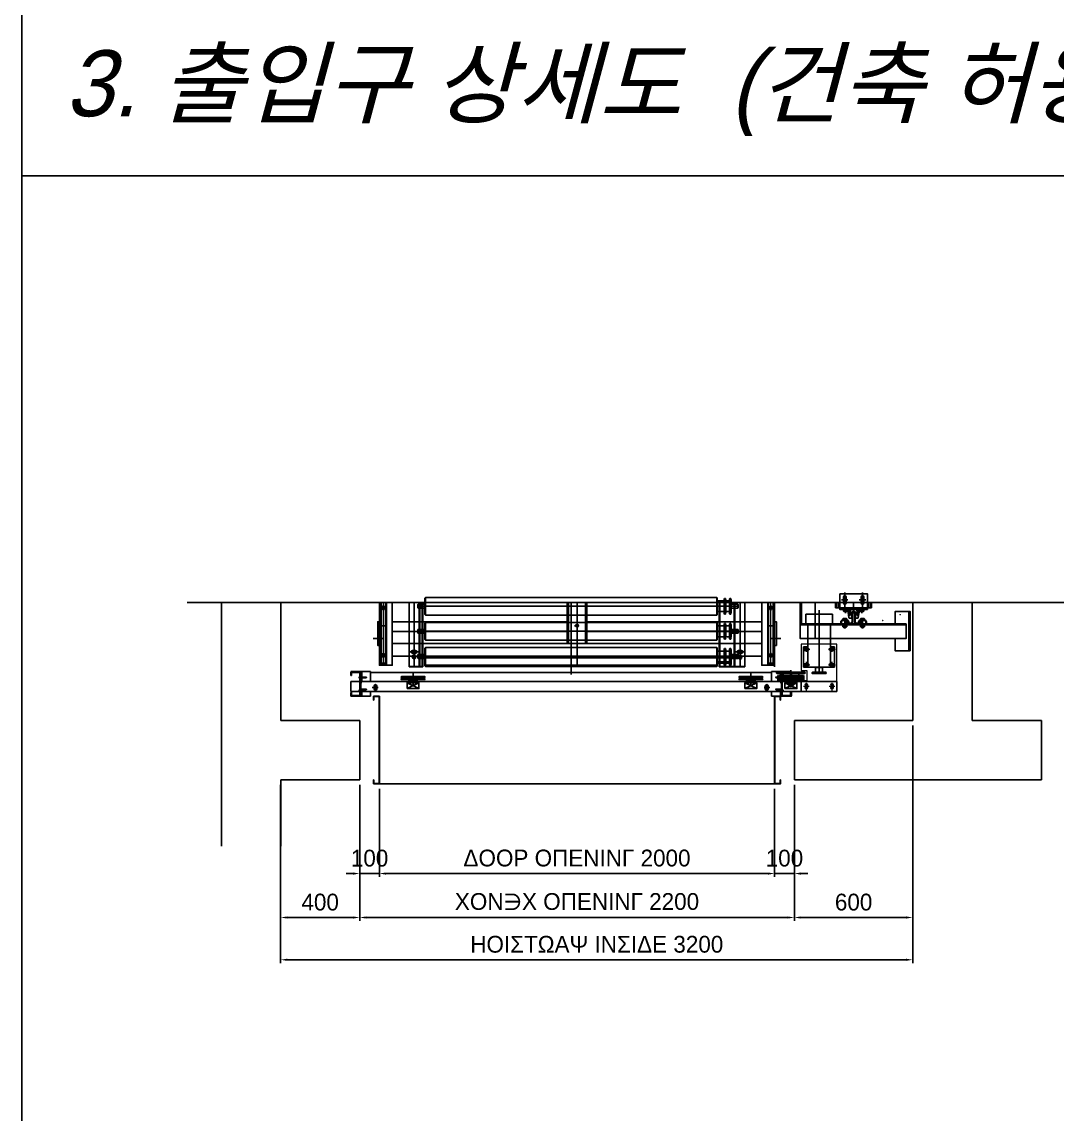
# Model space of a CAD drawing. Header units: millimetres. Extents: x 5544 to 245194, y -610088 to 30375.
# Drawn here: x 87463 to 97943, y -5058 to 6000 of the extents above; entities that cross this region are included whole.
import ezdxf
from ezdxf.enums import TextEntityAlignment as Align
from ezdxf.lldxf.tags import DXFTag

# ---------------------------------------------------------------- set-up
doc = ezdxf.new("R2010")
doc.units = ezdxf.units.MM
doc.linetypes.add('DASHED2', pattern=[9.525, 6.35, -3.175])
for name, color, linetype in [('0HL', 6, 'Continuous'), ('0철골기둥', 2, 'Continuous'), ('0콘크리트', 2, 'Continuous'), ('1', 1, 'CENTER2'), ('15', 15, 'Continuous'), ('2', 1, 'CENTER'), ('3', 3, 'Continuous'), ('4', 4, 'Continuous'), ('7', 7, 'Continuous'), ('BOM', 6, 'Continuous'), ('CL', 1, 'CENTER'), ('가상선', 6, 'PHANTOM'), ('외형선', 7, 'Continuous'), ('은선', 2, 'HIDDEN'), ('중심선', 1, 'CENTER')]:
    doc.layers.add(name, color=color, linetype=linetype)
doc.styles.add('ROMAND', font='gulim.ttc', dxfattribs={"oblique": 15})
doc.styles.get("Standard").update_dxf_attribs({"font": 'SYMBOL'})
tags = doc.linetypes.add('CENTER', pattern=[2, 1.25, -0.25, 0.25, -0.25]).pattern_tags.tags
tags[10:11] = [DXFTag(74, 4), DXFTag(75, 0), DXFTag(340, '0'), DXFTag(46, 1.0), DXFTag(50, 0.0), DXFTag(44, 0.0), DXFTag(45, 0.0)]
tags[8:9] = [DXFTag(74, 4), DXFTag(75, 0), DXFTag(340, '0'), DXFTag(46, 1.0), DXFTag(50, 0.0), DXFTag(44, 0.0), DXFTag(45, 0.0)]
tags[6:7] = [DXFTag(74, 4), DXFTag(75, 0), DXFTag(340, '0'), DXFTag(46, 1.0), DXFTag(50, 0.0), DXFTag(44, 0.0), DXFTag(45, 0.0)]
tags[4:5] = [DXFTag(74, 4), DXFTag(75, 0), DXFTag(340, '0'), DXFTag(46, 1.0), DXFTag(50, 0.0), DXFTag(44, 0.0), DXFTag(45, 0.0)]
tags = doc.linetypes.add('CENTER2', pattern=[1.125, 0.75, -0.125, 0.125, -0.125]).pattern_tags.tags
tags[10:11] = [DXFTag(74, 4), DXFTag(75, 0), DXFTag(340, '0'), DXFTag(46, 1.0), DXFTag(50, 0.0), DXFTag(44, 0.0), DXFTag(45, 0.0)]
tags[8:9] = [DXFTag(74, 4), DXFTag(75, 0), DXFTag(340, '0'), DXFTag(46, 1.0), DXFTag(50, 0.0), DXFTag(44, 0.0), DXFTag(45, 0.0)]
tags[6:7] = [DXFTag(74, 4), DXFTag(75, 0), DXFTag(340, '0'), DXFTag(46, 1.0), DXFTag(50, 0.0), DXFTag(44, 0.0), DXFTag(45, 0.0)]
tags[4:5] = [DXFTag(74, 4), DXFTag(75, 0), DXFTag(340, '0'), DXFTag(46, 1.0), DXFTag(50, 0.0), DXFTag(44, 0.0), DXFTag(45, 0.0)]
tags = doc.linetypes.add('HIDDEN', pattern=[0.375, 0.25, -0.125]).pattern_tags.tags
tags[6:7] = [DXFTag(74, 4), DXFTag(75, 0), DXFTag(340, '0'), DXFTag(46, 1.0), DXFTag(50, 0.0), DXFTag(44, 0.0), DXFTag(45, 0.0)]
tags[4:5] = [DXFTag(74, 4), DXFTag(75, 0), DXFTag(340, '0'), DXFTag(46, 1.0), DXFTag(50, 0.0), DXFTag(44, 0.0), DXFTag(45, 0.0)]
tags = doc.linetypes.add('PHANTOM', pattern=[2.5, 1.25, -0.25, 0.25, -0.25, 0.25, -0.25]).pattern_tags.tags
tags[14:15] = [DXFTag(74, 4), DXFTag(75, 0), DXFTag(340, '0'), DXFTag(46, 1.0), DXFTag(50, 0.0), DXFTag(44, 0.0), DXFTag(45, 0.0)]
tags[12:13] = [DXFTag(74, 4), DXFTag(75, 0), DXFTag(340, '0'), DXFTag(46, 1.0), DXFTag(50, 0.0), DXFTag(44, 0.0), DXFTag(45, 0.0)]
tags[10:11] = [DXFTag(74, 4), DXFTag(75, 0), DXFTag(340, '0'), DXFTag(46, 1.0), DXFTag(50, 0.0), DXFTag(44, 0.0), DXFTag(45, 0.0)]
tags[8:9] = [DXFTag(74, 4), DXFTag(75, 0), DXFTag(340, '0'), DXFTag(46, 1.0), DXFTag(50, 0.0), DXFTag(44, 0.0), DXFTag(45, 0.0)]
tags[6:7] = [DXFTag(74, 4), DXFTag(75, 0), DXFTag(340, '0'), DXFTag(46, 1.0), DXFTag(50, 0.0), DXFTag(44, 0.0), DXFTag(45, 0.0)]
tags[4:5] = [DXFTag(74, 4), DXFTag(75, 0), DXFTag(340, '0'), DXFTag(46, 1.0), DXFTag(50, 0.0), DXFTag(44, 0.0), DXFTag(45, 0.0)]
doc.dimstyles.new('DIM-A-002-평면', dxfattribs={"dimscale": 170, "dimtxt": 1, "dimasz": 0.4, "dimexe": 0.2, "dimexo": 0.3, "dimgap": 0.4, "dimtad": 1, "dimdec": 0, "dimtxsty": 'Standard', "dimcen": 0, "dimclrd": 15, "dimclre": 15, "dimclrt": 3, "dimadec": 0, "dimazin": 0, "dimtfac": 1, "dimtix": 1, "dimtmove": 0, "dimatfit": 3, "dimfxl": 1, "dimarcsym": 0})

# ---------------------------------------------------------------- blocks, each defined once
blk = doc.blocks.new('A$CC30ADCA')
for p, q in [((47.2, 111), (47.2, 114)), ((47.2, 114), (50.2, 114)), ((47.2, 111), (50.2, 111)), ((60.2, 150), (60.2, 0)), ((60.2, 137), (60.2, 140)), ((8.2, 83), (50.2, 83)), ((8.2, 80), (50.2, 80)), ((8.2, 70), (50.2, 70)), ((8.2, 67), (50.2, 67)), ((57.2, 90), (57.2, 104)), ((57.2, 60), (57.2, 46)), ((47.2, 39), (50.2, 39)), ((47.2, 39), (47.2, 36)), ((47.2, 36), (50.2, 36)), ((60.2, 13), (60.2, 10))]:
    blk.add_line(p, q)
for centre, radius, start, end in [((50.2, 104), 10, 0, 90), ((50.2, 104), 7, 0, 90), ((8.2, 75), 8, 90, 270), ((8.2, 75), 5, 90, 270), ((50.2, 90), 7, 270, 0), ((50.2, 90), 10, 270, 0), ((50.2, 60), 10, 0, 90), ((50.2, 60), 7, 0, 90), ((50.2, 46), 10, 270, 0), ((50.2, 46), 7, 270, 0)]:
    blk.add_arc(centre, radius, start, end)
at = {"layer": '1'}
for p, q in [((84, 120), (44.4, 120)), ((8.2, 75), (0.2, 75)), ((66.2, 75), (60.2, 75)), ((84, 30), (44.4, 30))]:
    blk.add_line(p, q, dxfattribs=at)
at = {"layer": '15', "color": 15, "linetype": 'Continuous', "lineweight": -2}
blk.add_line((0, 74.7), (0, 74.7), dxfattribs=at)
blk = doc.blocks.new('A$C66952FD0')
at = {"layer": '1'}
for p, q in [((122.3, 24.2), (0, 24.2)), ((4.6, 14.9), (4.6, 32)), ((61.1, 0), (61.1, 54.2)), ((117.6, 14.9), (117.6, 32))]:
    blk.add_line(p, q, dxfattribs=at)
at = {"layer": '4'}
for p, q in [((1.1, 29.2), (1.1, 30.7)), ((1.1, 17.7), (1.1, 19.2)), ((120.1, 31.7), (2.1, 31.7)), ((120.1, 28.2), (2.1, 28.2)), ((120.1, 20.2), (2.1, 20.2)), ((120.1, 16.7), (2.1, 16.7)), ((36.1, 37.2), (36.1, 41.2)), ((86.1, 37.2), (36.1, 37.2)), ((46.1, 17.5), (46.1, 38.5)), ((76.1, 35.5), (46.1, 35.5)), ((76.1, 17.5), (46.1, 17.5)), ((76.1, 17.5), (76.1, 38.5)), ((86.1, 37.2), (86.1, 41.2)), ((121.1, 29.2), (121.1, 30.7)), ((121.1, 17.7), (121.1, 19.2))]:
    blk.add_line(p, q, dxfattribs=at)
for centre, radius, start, end in [((2.1, 30.7), 1, 90, 180), ((2.1, 29.2), 1, 180, 270), ((2.1, 19.2), 1, 90, 180), ((2.1, 17.7), 1, 180, 270), ((4.6, 24.2), 4, 270, 90), ((117.6, 24.2), 4, 90, 270), ((120.1, 30.7), 1, 0, 90), ((120.1, 29.2), 1, 270, 0), ((120.1, 19.2), 1, 0, 90), ((120.1, 17.7), 1, 270, 0)]:
    blk.add_arc(centre, radius, start, end, dxfattribs=at)
blk = doc.blocks.new('A$C18A6A7C2')
for p, q in [((156, 288.6), (0, 288.6)), ((0, 186.6), (0, 288.6)), ((20.5, 70.6), (20.5, 288.6)), ((42.5, 320.5), (42.5, 315.6)), ((47.1, 321.6), (108.9, 321.6)), ((47.1, 314.6), (108.9, 314.6)), ((60, 314.6), (60, 291.6)), ((60, 291.6), (96, 291.6)), ((67, 288.6), (67, 291.6)), ((89, 288.6), (89, 291.6)), ((96, 314.6), (96, 291.6)), ((113.5, 320.5), (113.5, 315.6)), ((135.5, 70.6), (135.5, 288.6)), ((156, 186.6), (156, 288.6)), ((20.5, 186.6), (0, 186.6)), ((156, 186.6), (135.5, 186.6)), ((10.5, 20.6), (10.5, 70.6)), ((145.5, 70.6), (10.5, 70.6)), ((145.5, 20.6), (145.5, 70.6)), ((145.5, 20.6), (10.5, 20.6))]:
    blk.add_line(p, q)
at = {"color": 4}
for p, q in [((6.5, 276.6), (19.5, 276.6)), ((13, 270.1), (13, 283)), ((149.5, 276.6), (136.5, 276.6)), ((143, 270.1), (143, 283)), ((6.5, 198.6), (19.5, 198.6)), ((13, 192.1), (13, 205)), ((149.5, 198.6), (136.5, 198.6)), ((143, 192.1), (143, 205))]:
    blk.add_line(p, q, dxfattribs=at)
for centre in [(13, 276.6), (143, 276.6), (13, 198.6), (143, 198.6)]:
    blk.add_circle(centre, 5.5)
for centre, start, end in [((48.3, 305.8), 94.5384, 111.619), ((48.3, 330.3), 248.381, 265.4616), ((107.7, 305.8), 68.381, 85.4616), ((107.7, 330.3), 274.5384, 291.619)]:
    blk.add_arc(centre, 15.8, start, end)
at = {"layer": '1'}
for p, q in [((45.5, 322.3), (45.5, 313.9)), ((78, 0), (78, 323.6)), ((110.5, 322.3), (110.5, 313.9))]:
    blk.add_line(p, q, dxfattribs=at)
at = {"layer": '4'}
for p, q in [((50.5, 321.6), (50.5, 314.6)), ((105.5, 321.6), (105.5, 314.6))]:
    blk.add_line(p, q, dxfattribs=at)
blk = doc.blocks.new('A$CAA94DE4')
blk.add_line((2175, 705.6, 0), (115, 705.6, 0))
at = {"linetype": 'Continuous'}
for p, q in [((116.5, 685.6, 0), (115, 685.6, 0)), ((2173.5, 685.6, 0), (2175, 685.6, 0)), ((116.5, 283.1, 0), (115, 283.1, 0)), ((2173.5, 283.1, 0), (2175, 283.1, 0))]:
    blk.add_line(p, q, dxfattribs=at)
at = {"color": 7}
for p, q in [((0, 238.1), (2460, 238.1)), ((0, 188.1), (0, 238.1)), ((50, 263.1), (50, 238.1)), ((50, 263.1), (100, 263.1)), ((100, 263.1), (100, 238.1)), ((100, 250.6), (100, 250.6)), ((118, 211.1), (118, 225.1)), ((132, 211.1), (132, 225.1)), ((2098, 211.1), (2098, 225.1)), ((2112, 211.1), (2112, 225.1)), ((2130, 263.1), (2130, 238.1)), ((2180, 263.1), (2130, 263.1)), ((2130, 250.6), (2130, 250.6)), ((2180, 263.1), (2180, 238.1)), ((2460, 238.1), (2460, 188.1)), ((2460, 188.1), (0, 188.1)), ((2460, 188.1), (0, 188.1)), ((50, 198.1), (50, 143.1)), ((50, 188.1), (50, 138.1)), ((100, 188.1), (100, 138.1)), ((2130, 188.1), (2130, 138.1)), ((2180, 188.1), (2180, 138.1)), ((50, 138.1), (100, 138.1)), ((2180, 138.1), (2130, 138.1))]:
    blk.add_line(p, q, dxfattribs=at)
at = {"linetype": 'ByBlock', "lineweight": 18, "ltscale": 3}
for p, q in [((2280, 238), (2460, 238)), ((2460, 238), (2460, 0)), ((2280, 183.1), (2280, 188.1)), ((2280, 183.1), (2307.5, 183.1)), ((2307.5, 133.1), (2307.5, 183.1)), ((2280, 0), (2280, 133.1)), ((2280, 133.1), (2307.5, 133.1)), ((2297, 109), (2313, 109)), ((2297, 97), (2313, 97)), ((2427, 109), (2443, 109)), ((2427, 97), (2443, 97)), ((2460, 0), (2280, 0)), ((2297, 31), (2313, 31)), ((2297, 19), (2313, 19)), ((2427, 31), (2443, 31)), ((2427, 19), (2443, 19))]:
    blk.add_line(p, q, dxfattribs=at)
at = {"linetype": 'Continuous', "elevation": 0}
for points in [[(115, 283.1), (115, 263.1), (145, 263.1), (145, 705.6), (115, 705.6), (115, 685.6)], [(116.5, 283.1), (116.5, 264.6), (143.5, 264.6), (143.5, 704.1), (116.5, 704.1), (116.5, 685.6)], [(2175, 283.1), (2175, 263.1), (2145, 263.1), (2145, 705.6), (2175, 705.6), (2175, 685.6)], [(2173.5, 283.1), (2173.5, 264.6), (2146.5, 264.6), (2146.5, 704.1), (2173.5, 704.1), (2173.5, 685.6)]]:
    blk.add_lwpolyline(points, dxfattribs=at)
at = {"color": 7}
for points in [[(285, 224.1), (345, 224.1), (345, 194.1), (285, 194.1)], [(1995, 224.1), (2055, 224.1), (2055, 194.1), (1995, 194.1)], [(2197.5, 224.1), (2257.5, 224.1), (2257.5, 194.1), (2197.5, 194.1)]]:
    blk.add_lwpolyline(points, close=True, dxfattribs=at)
for centre, start, end in [((125, 225.1), 0, 180), ((2105, 225.1), 0, 180), ((125, 211.1), 180, 0), ((2105, 211.1), 180, 0)]:
    blk.add_arc(centre, 7, start, end, dxfattribs=at)
at = {"linetype": 'ByBlock', "lineweight": 18, "ltscale": 3}
for centre, start, end in [((2297, 103), 90, 270), ((2313, 103), 270, 90), ((2427, 103), 90, 270), ((2443, 103), 270, 90), ((2297, 25), 90, 270), ((2313, 25), 270, 90), ((2427, 25), 90, 270), ((2443, 25), 270, 90)]:
    blk.add_arc(centre, 6, start, end, dxfattribs=at)
at = {"layer": '1'}
for p, q in [((39.1, 233.1), (65.4, 233.1)), ((125, 235.3), (125, 201.3)), ((345, 224.1), (285, 194.1)), ((285, 224.1), (345, 194.1)), ((2055, 224.1), (1995, 194.1)), ((1995, 224.1), (2055, 194.1)), ((2105, 235.3), (2105, 201.3)), ((2190.9, 233.1), (2164.6, 233.1)), ((2257.5, 224.1), (2197.5, 194.1)), ((2197.5, 224.1), (2257.5, 194.1)), ((2305, 225), (2305, 202.3)), ((2435, 225), (2435, 202.3)), ((39.1, 168.1), (65.4, 168.1)), ((108.7, 218.1), (138.6, 218.1)), ((315, 175.7), (315, 207.9)), ((2025, 174.3), (2025, 207.3)), ((2121.1, 218.1), (2091.4, 218.1)), ((2190.9, 168.1), (2164.6, 168.1)), ((2227.5, 171.1), (2227.5, 204.1)), ((2314.2, 213), (2296, 213)), ((2296, 213), (2314.2, 213)), ((2444.2, 213), (2426, 213)), ((2426, 213), (2444.2, 213))]:
    blk.add_line(p, q, dxfattribs=at)
at = {"layer": '1', "lineweight": 18, "ltscale": 3}
for p, q in [((2305, 204.1), (2305, 233)), ((2305, 194.1), (2305, 223)), ((2435, 204.1), (2435, 233)), ((2435, 194.1), (2435, 223)), ((2319.2, 213), (2291.5, 213)), ((2449.2, 213), (2421.5, 213)), ((2305, 88.8), (2305, 116.5)), ((2435, 88.8), (2435, 116.5)), ((2287.1, 103), (2315, 103)), ((2296.1, 103), (2324, 103)), ((2417.1, 103), (2445, 103)), ((2426.1, 103), (2454, 103)), ((2287.1, 25), (2315, 25)), ((2296.1, 25), (2324, 25)), ((2305, 10.8), (2305, 38.5)), ((2417.1, 25), (2445, 25)), ((2426.1, 25), (2454, 25)), ((2435, 10.8), (2435, 38.5))]:
    blk.add_line(p, q, dxfattribs=at)
at = {"layer": '2'}
for p, q in [((56, 263.1), (56, 238.1)), ((2174, 263.1), (2174, 238.1)), ((2280, 188.1), (2280, 238.1)), ((56, 188.1), (56, 138.1)), ((2174, 188.1), (2174, 138.1))]:
    blk.add_line(p, q, dxfattribs=at)
at = {"layer": '2', "lineweight": 18, "ltscale": 3}
for p, q in [((2299, 205), (2299, 221)), ((2311, 205), (2311, 221)), ((2429, 205), (2429, 221)), ((2441, 205), (2441, 221))]:
    blk.add_line(p, q, dxfattribs=at)
at = {"layer": '2'}
for centre, radius in [((2305, 213), 5), ((2305, 213), 4), ((2435, 213), 5), ((2435, 213), 4)]:
    blk.add_circle(centre, radius, dxfattribs=at)
at = {"layer": '2', "lineweight": 18, "ltscale": 3}
for centre, start, end in [((2305, 221), 0, 180), ((2435, 221), 0, 180), ((2305, 205), 180, 0), ((2435, 205), 180, 0)]:
    blk.add_arc(centre, 6, start, end, dxfattribs=at)
blk = doc.blocks.new('A$CACEA2E2A')
for p, q in [((0, 11.9), (0, 15.9)), ((6.4, 17.5), (138.3, 17.5)), ((6.4, 10.3), (138.3, 10.3)), ((7.5, 10.3), (7.5, 17.5)), ((137.2, 10.3), (137.2, 17.5)), ((144.7, 11.9), (144.7, 15.9))]:
    blk.add_line(p, q)
for centre, start, end in [((6.4, 4), 90, 118.2991), ((6.4, 23.8), 241.7009, 270), ((138.3, 4), 61.7009, 90), ((138.3, 23.8), 270, 298.2991)]:
    blk.add_arc(centre, 13.5, start, end)
at = {"layer": '1'}
for p, q in [((72.3, 87.5), (72.3, 0)), ((72.3, 6.6), (72.3, 82.9)), ((134.7, 43), (10.4, 43)), ((134.7, 34), (10.4, 34)), ((15.8, 28.5), (15.8, 48.5)), ((128.8, 28.5), (128.8, 48.5))]:
    blk.add_line(p, q, dxfattribs=at)
at = {"layer": '2'}
for p, q in [((59.8, 76.7), (59.8, 66.4)), ((84.9, 66.4), (59.8, 66.4)), ((60.6, 66.4), (84.1, 66.4)), ((60.6, 63), (60.6, 66.4)), ((84.1, 63), (60.6, 63)), ((81.7, 77.9), (62.9, 77.9)), ((65.4, 66.4), (65.4, 63)), ((66.1, 76.7), (66.1, 66.4)), ((70.1, 66.4), (73.5, 63)), ((71.2, 66.4), (74.6, 63)), ((78.6, 76.7), (78.6, 66.4)), ((79.3, 66.4), (79.3, 63)), ((84.1, 66.4), (84.1, 63)), ((84.9, 76.7), (84.9, 66.4))]:
    blk.add_line(p, q, dxfattribs=at)
for centre, radius, start, end in [((62.9, 73.1), 4.76, 48.8141, 131.1859), ((73, 57.3), 20.6, 91.7173, 109.5483), ((71.7, 57.3), 20.6, 70.4517, 88.2827), ((81.7, 73.1), 4.76, 48.8141, 131.1859)]:
    blk.add_arc(centre, radius, start, end, dxfattribs=at)
at = {"layer": '7'}
for p, q in [((138.3, 58), (6.3, 58)), ((6.3, 28), (6.3, 58)), ((136, 55.7), (8.6, 55.7)), ((8.6, 28), (8.6, 55.7)), ((61.8, 50), (61.8, 55.7)), ((64.3, 50), (64.3, 55.7)), ((80.3, 50), (80.3, 55.7)), ((82.8, 50), (82.8, 55.7)), ((136, 28), (136, 55.7)), ((138.3, 28), (138.3, 58)), ((6.3, 28), (8.6, 28)), ((11.8, 48.5), (132.8, 48.5)), ((11.8, 46), (11.8, 48.5)), ((11.8, 46), (132.8, 46)), ((132.8, 40), (11.8, 40)), ((11.8, 37), (11.8, 40)), ((132.8, 37), (11.8, 37)), ((132.8, 31), (11.8, 31)), ((11.8, 28.5), (11.8, 31)), ((132.8, 28.5), (11.8, 28.5)), ((11.8, 28.5), (132.8, 28.5)), ((132.8, 17.5), (11.8, 17.5)), ((32.3, 17.5), (32.3, 28.5)), ((47.3, 50), (97.3, 50)), ((47.3, 48.5), (47.3, 50)), ((97.3, 48.5), (97.3, 50)), ((112.3, 17.5), (112.3, 28.5)), ((132.8, 46), (132.8, 48.5)), ((132.8, 37), (132.8, 40)), ((132.8, 28.5), (132.8, 31)), ((138.3, 28), (136, 28))]:
    blk.add_line(p, q, dxfattribs=at)
for centre, start, end in [((15.8, 43), 270, 90), ((15.8, 34), 270, 90), ((128.8, 43), 90, 270), ((128.8, 34), 90, 270)]:
    blk.add_arc(centre, 3, start, end, dxfattribs=at)
at = {"layer": 'CL'}
for p, q in [((3.5, 9.3), (3.5, 18.5)), ((141.2, 9.3), (141.2, 18.5))]:
    blk.add_line(p, q, dxfattribs=at)
blk = doc.blocks.new('A$CE5D4909A')
for p, q in [((0, 125), (50, 125)), ((0, 105), (0, 121)), ((4, 125), (46, 125)), ((4, 117), (4, 105)), ((8, 121), (42, 121)), ((46, 8), (46, 117)), ((50, 0), (50, 125)), ((50, 4), (50, 121)), ((50, 120), (50, 90)), ((50, 120), (50, 120)), ((53, 94.5), (53, 117)), ((4, 105), (0, 105)), ((50, 88.5), (80, 88.5)), ((50, 60), (50, 60)), ((50, 60), (50, 30)), ((53, 34.5), (53, 57)), ((77, 91.5), (56, 91.5)), ((80, 88.5), (80, 88.5)), ((0, 4), (0, 20)), ((4, 20), (0, 20)), ((0, 0), (0, 0)), ((0, 0), (50, 0)), ((4, 20), (4, 8)), ((4, 0), (46, 0)), ((8, 4), (42, 4)), ((50, 28.5), (80, 28.5)), ((50, 0), (50, 0)), ((77, 31.5), (56, 31.5)), ((80, 28.5), (80, 28.5))]:
    blk.add_line(p, q)
for centre, radius, start, end in [((4, 121), 4, 90, 180), ((8, 117), 4, 90, 180), ((42, 117), 4, 0, 90), ((46, 121), 4, 0, 90), ((50, 117), 3, 0, 90), ((50, 57), 3, 0, 90), ((56, 94.5), 3, 180, 270), ((77, 88.5), 3, 0, 90), ((4, 4), 4, 180, 270), ((8, 8), 4, 180, 270), ((42, 8), 4, 270, 0), ((46, 4), 4, 270, 0), ((56, 34.5), 3, 180, 270), ((77, 28.5), 3, 0, 90)]:
    blk.add_arc(centre, radius, start, end)
at = {"layer": '1'}
for p, q in [((50, 90), (80, 90)), ((50, 30), (80, 30))]:
    blk.add_line(p, q, dxfattribs=at)
blk = doc.blocks.new('A$C2AC7DD32')
blk.add_lwpolyline([(75, 2130), (120, 2130), (120, 100), (75, 100)])
at = {"rotation": 90.00000000000001}
for name, p in [('A$CAA94DE4', (263.1, 0)), ('A$C18A6A7C2', (436.7, 2292)), ('A$CACEA2E2A', (133, 2155.2)), ('A$CE5D4909A', (125, 0))]:
    blk.add_blockref(name, p, dxfattribs=at)
at = {"xscale": -1, "rotation": 89.99999999999997}
blk.add_blockref('A$CE5D4909A', (125, 2230), dxfattribs=at)
at = {"layer": '15', "rotation": 90.00000000000001}
for p in [(116.2, 1963.9), (116.2, 253.9)]:
    blk.add_blockref('A$C66952FD0', p, dxfattribs=at)
blk = doc.blocks.new('A$C2112D5C0')
for points in [[(43.3, 1620), (40.2, 1617), (43.3, 1617)], [(40.2, 143), (43.3, 143), (43.3, 140)]]:
    blk.add_hatch(color=256).paths.add_polyline_path(points)
for p, q in [((101.9, 1700, 0), (39.8, 1700, 0)), ((39.8, 1641.7, 0), (39.8, 1700, 0)), ((39.8, 1630, 0), (39.8, 1700, 0)), ((101.9, 1630, 0), (39.8, 1630, 0)), ((43.3, 1620, 0), (40.2, 1617, 0)), ((40.2, 143, 0), (40.2, 1617, 0)), ((101.9, 1617, 0), (40.2, 1617, 0)), ((43.3, 1620, 0), (43.3, 1617, 0)), ((101.9, 1620, 0), (43.3, 1620, 0)), ((101.9, 130, 0), (39.8, 130, 0)), ((39.8, 130, 0), (39.8, 0, 0)), ((43.3, 140, 0), (40.2, 143, 0)), ((101.9, 143, 0), (40.2, 143, 0)), ((43.3, 140, 0), (43.3, 143, 0)), ((101.9, 140, 0), (43.3, 140, 0)), ((57.6, 139.5, 0), (57.6, 106.2, 0)), ((45.3, 103.5, 0), (45.3, 99.2, 0)), ((45.3, 72.2, 0), (45.3, 76.5, 0)), ((52.6, 105.7, 0), (101.9, 105.7, 0)), ((52.6, 97, 0), (101.9, 97, 0)), ((52.6, 78.7, 0), (101.9, 78.7, 0)), ((52.6, 70, 0), (101.9, 70, 0)), ((54.2, 105.7, 0), (54.2, 97, 0)), ((54.2, 70, 0), (54.2, 78.7, 0)), ((57.6, 79.2, 0), (57.6, 96.5, 0)), ((101.9, 0, 0), (39.8, 0, 0))]:
    blk.add_line(p, q)
for centre, radius, start, end in [((57.1, 139.5, 0), 0.5, 0, 90), ((56.9, 77.7, 0), 28.4, 98.7025, 114.2476), ((56.9, 125, 0), 28.4, 245.7524, 261.2975), ((56.9, 50.7, 0), 28.4, 98.7025, 114.2476), ((56.9, 98, 0), 28.4, 245.7524, 261.2975), ((57.1, 106.2, 0), 0.5, 270, 0), ((57.1, 96.5, 0), 0.5, 0, 90), ((57.1, 79.2, 0), 0.5, 270, 0)]:
    blk.add_arc(centre, radius, start, end)
at = {"layer": '1'}
blk.add_line((0, 880, 0), (101.9, 880, 0), dxfattribs=at)
at = {"layer": '중심선', "ltscale": 5}
for p, q in [((101.9, 1675, 0), (39.8, 1675, 0)), ((84.8, 35, 0), (84.8, 1655, 0)), ((45.3, 101.3, 0), (101.9, 101.3, 0)), ((45.3, 74.3, 0), (101.9, 74.3, 0)), ((49.1, 105.7, 0), (49.1, 97, 0)), ((49.1, 70, 0), (49.1, 78.7, 0))]:
    blk.add_line(p, q, dxfattribs=at)
blk = doc.blocks.new('EasyBMINFO')
at = {"color": 0}
blk.add_circle((0, 0), 0.5, dxfattribs=at)
blk.add_text('Info', height=0.25).set_placement((0, 0), align=Align.MIDDLE_CENTER)
at = {"flags": 1}
for tag, p in [('NAME', (0, -1)), ('ENAME', (0, -2)), ('SPEC', (0, -3)), ('MATERIAL', (0, -4)), ('WEIGHT', (0, -5)), ('PRICE', (0, -6)), ('MAKER', (0, -7)), ('REMARK', (0, -8)), ('USER1', (0, -9)), ('USER2', (0, -10)), ('USER3', (0, -11)), ('USER4', (0, -12)), ('USER5', (0, -13)), ('QTY', (0, -14))]:
    blk.add_attdef(tag, p, '', height=0.25, dxfattribs=at)
blk = doc.blocks.new('A$CE40483A4')
at = {"color": 1, "linetype": 'CENTER2'}
for p, q in [((0, 117), (26.7, 117)), ((0, 117), (26.7, 117)), ((0, 33), (26.7, 33)), ((0, 33), (26.7, 33))]:
    blk.add_line(p, q, dxfattribs=at)
for p, q in [((8.8, 130), (8.3, 129.5)), ((8.8, 130), (10.8, 130)), ((11.3, 129.5), (10.8, 130)), ((17.5, 126.8), (11.3, 126.8)), ((17.5, 121.9), (11.3, 121.9)), ((17.5, 112.1), (11.3, 112.1)), ((18.3, 109.6), (18.3, 124.4)), ((54.8, 127.4), (54.8, 112.6)), ((55.5, 129.8), (61.8, 129.8)), ((55.5, 124.9), (61.8, 124.9)), ((55.5, 115.1), (61.8, 115.1)), ((61.8, 110), (61.8, 130)), ((64.8, 110), (64.8, 130)), ((67.8, 111), (67.8, 114)), ((67.8, 114), (70.8, 114)), ((67.8, 111), (70.8, 111)), ((80.8, 140), (71.8, 140)), ((80.8, 137), (71.8, 137)), ((80.8, 150), (80.8, 0)), ((80.8, 137), (80.8, 140)), ((88.8, 129.8), (86.8, 129.8)), ((88.8, 110.2), (88.8, 129.8)), ((96, 129.8), (88.8, 129.8)), ((88.8, 124.9), (96, 124.9)), ((88.8, 115.1), (96, 115.1)), ((96.8, 112.6), (96.8, 127.4)), ((96.8, 125), (99.8, 125)), ((100.8, 124), (96.8, 124)), ((100.8, 116), (96.8, 116)), ((96.8, 115), (99.8, 115)), ((100.8, 124), (99.8, 125)), ((99.8, 125), (99.8, 115)), ((100.8, 116), (99.8, 115)), ((100.8, 124), (100.8, 116)), ((8.3, 67.5), (8.3, 82.5)), ((10.8, 99.6), (37.6, 95.6)), ((17.5, 107.2), (11.3, 107.2)), ((49.1, 98.7), (13, 104.7)), ((18.3, 92.5), (37.6, 92.5)), ((18.3, 57.5), (37.6, 57.5)), ((22.3, 84), (48.3, 84)), ((22.3, 66), (48.3, 66)), ((28.8, 83), (70.8, 83)), ((28.8, 80), (70.8, 80)), ((28.8, 70), (70.8, 70)), ((28.8, 67), (70.8, 67)), ((55.5, 110.2), (61.8, 110.2)), ((77.8, 103), (71.8, 103)), ((77.8, 100), (71.8, 100)), ((77.8, 90), (77.8, 104)), ((77.8, 60), (77.8, 46)), ((88.8, 110.2), (86.8, 110.2)), ((96, 110.2), (88.8, 110.2)), ((8.8, 20), (8.3, 20.5)), ((8.8, 20), (8.3, 20.5)), ((8.8, 20), (10.8, 20)), ((8.8, 20), (10.8, 20)), ((10.8, 50.4), (37.6, 54.4)), ((10.8, 50.4), (37.6, 54.4)), ((11.3, 20.5), (10.8, 20)), ((11.3, 20.5), (10.8, 20)), ((17.5, 42.8), (11.3, 42.8)), ((17.5, 37.9), (11.3, 37.9)), ((17.5, 28.1), (11.3, 28.1)), ((17.5, 23.2), (11.3, 23.2)), ((49.1, 51.3), (13, 45.3)), ((18.3, 40.4), (18.3, 25.6)), ((54.8, 22.6), (54.8, 37.4)), ((55.5, 39.8), (61.8, 39.8)), ((55.5, 34.9), (61.8, 34.9)), ((55.5, 25.1), (61.8, 25.1)), ((55.5, 20.2), (61.8, 20.2)), ((61.8, 40), (61.8, 20)), ((64.8, 40), (64.8, 20)), ((67.8, 39), (70.8, 39)), ((67.8, 39), (67.8, 36)), ((67.8, 36), (70.8, 36)), ((77.8, 50), (71.8, 50)), ((77.8, 47), (71.8, 47)), ((80.8, 13), (71.8, 13)), ((80.8, 10), (71.8, 10)), ((80.8, 13), (80.8, 10)), ((88.8, 39.8), (86.8, 39.8)), ((88.8, 20.2), (86.8, 20.2)), ((88.8, 39.8), (88.8, 20.2)), ((96, 39.8), (88.8, 39.8)), ((88.8, 34.9), (96, 34.9)), ((88.8, 25.1), (96, 25.1)), ((96, 20.2), (88.8, 20.2)), ((96.8, 37.4), (96.8, 22.6)), ((96.8, 35), (99.8, 35)), ((100.8, 34), (96.8, 34)), ((100.8, 26), (96.8, 26)), ((96.8, 25), (99.8, 25)), ((99.8, 25), (99.8, 35)), ((100.8, 34), (99.8, 35)), ((100.8, 26), (99.8, 25)), ((100.8, 26), (100.8, 34))]:
    blk.add_line(p, q)
at = {"color": 0, "linetype": 'ByBlock'}
for p, q in [((8.3, 129.5), (8.3, 102.6)), ((11.3, 129.5), (11.3, 106.7)), ((19.3, 81), (19.3, 69)), ((53.3, 93.7), (53.3, 89)), ((53.3, 56.3), (53.3, 61)), ((8.3, 20.5), (8.3, 47.4)), ((8.3, 20.5), (8.3, 47.4)), ((11.3, 20.5), (11.3, 43.3)), ((11.3, 20.5), (11.3, 38.8))]:
    blk.add_line(p, q, dxfattribs=at)
for centre, radius, start, end in [((13.9, 124.4), 4.34, 325.6158, 34.3842), ((13.9, 119.5), 4.34, 0, 34.3842), ((13.9, 114.5), 4.34, 325.6158, 0), ((13.9, 109.6), 4.34, 325.6158, 34.3842), ((59.1, 127.4), 4.34, 145.6158, 214.3842), ((59.1, 122.5), 4.34, 145.6158, 180), ((59.1, 117.5), 4.34, 180, 214.3842), ((59.1, 112.6), 4.34, 145.6158, 214.3842), ((71.8, 130), 10, 90, 180), ((71.8, 130), 7, 90, 180), ((70.8, 104), 10, 0, 90), ((70.8, 104), 7, 0, 90), ((92.4, 127.4), 4.34, 325.6158, 34.3842), ((92.4, 122.5), 4.34, 0, 34.3842), ((92.4, 117.5), 4.34, 325.6158, 0), ((92.4, 112.6), 4.34, 325.6158, 34.3842), ((11.3, 102.6), 3, 180, 261.4693), ((18.3, 82.5), 10, 90, 180), ((18.3, 67.5), 10, 180, 270), ((13.3, 106.7), 2, 180, 260.5377), ((22.3, 81), 3, 90, 180), ((22.3, 69), 3, 180, 270), ((28.8, 75), 8, 90, 270), ((28.8, 75), 5, 90, 270), ((37, 94), 1.69, 293.2459, 66.7541), ((37, 56), 1.69, 293.2459, 66.7541), ((48.3, 89), 5, 270, 0), ((48.3, 61), 5, 0, 90), ((48.3, 93.7), 5, 0, 80.5377), ((48.3, 56.3), 5, 279.4623, 0), ((71.8, 110), 10, 180, 270), ((71.8, 110), 7, 180, 270), ((70.8, 90), 7, 270, 0), ((70.8, 90), 10, 270, 0), ((70.8, 60), 10, 0, 90), ((70.8, 60), 7, 0, 90), ((11.3, 47.4), 3, 98.5307, 180), ((11.3, 47.4), 3, 98.5307, 180), ((13.3, 43.3), 2, 99.4623, 180), ((13.9, 40.4), 4.34, 325.6158, 34.3842), ((13.9, 35.5), 4.34, 0, 34.3842), ((13.9, 30.5), 4.34, 325.6158, 0), ((13.9, 25.6), 4.34, 325.6158, 34.3842), ((59.1, 37.4), 4.34, 145.6158, 214.3842), ((59.1, 32.5), 4.34, 145.6158, 180), ((59.1, 27.5), 4.34, 180, 214.3842), ((59.1, 22.6), 4.34, 145.6158, 214.3842), ((71.8, 40), 10, 90, 180), ((71.8, 20), 10, 180, 270), ((71.8, 40), 7, 90, 180), ((71.8, 20), 7, 180, 270), ((70.8, 46), 10, 270, 0), ((70.8, 46), 7, 270, 0), ((92.4, 37.4), 4.34, 325.6158, 34.3842), ((92.4, 32.5), 4.34, 0, 34.3842), ((92.4, 27.5), 4.34, 325.6158, 0), ((92.4, 22.6), 4.34, 325.6158, 34.3842)]:
    blk.add_arc(centre, radius, start, end)
at = {"layer": '1'}
for p, q in [((20.8, 75), (8.3, 75)), ((28.8, 75), (20.8, 75)), ((86.8, 75), (80.8, 75))]:
    blk.add_line(p, q, dxfattribs=at)
at = {"layer": '15', "color": 15, "linetype": 'Continuous', "lineweight": -2}
blk.add_line((20.6, 74.7), (20.6, 74.7), dxfattribs=at)
blk = doc.blocks.new('콘베어 롤러 1500용')
at = {"layer": '외형선'}
for points in [[(-41.5, -32), (-44.6, -32), (-41.5, -29)], [(41.5, -29), (44.5, -32), (41.5, -32)], [(-44.6, -1506), (-41.5, -1506), (-41.5, -1509)], [(44.5, -1506), (41.5, -1506), (41.5, -1509)]]:
    blk.add_hatch(color=256, dxfattribs=at).paths.add_polyline_path(points)
at = {"layer": '가상선', "ltscale": 0.5}
for p, q in [((-7.1, -6), (7.1, 6)), ((-7.1, 6), (7.1, -6))]:
    blk.add_line(p, q, dxfattribs=at)
at = {"layer": '외형선'}
for p, q in [((-9, 6), (-10, 5)), ((-10, -29), (-10, 5)), ((-7.1, 5), (-10, 5)), ((9, 6), (-9, 6)), ((-7.1, 6), (-7.1, -6)), ((7.1, 6), (7.1, -6)), ((10, 5), (7.1, 5)), ((9, 6), (10, 5)), ((10, -29), (10, 5)), ((-41.5, -29), (-44.6, -32)), ((-44.6, -1506), (-44.6, -32)), ((-44.6, -32), (44.5, -32)), ((-41.5, -29), (41.5, -29)), ((-41.5, -29), (-41.5, -32)), ((7.1, -6), (-7.1, -6)), ((41.5, -29), (44.5, -32)), ((41.5, -29), (41.5, -32)), ((44.5, -1506), (44.5, -32)), ((-44.6, -1506), (44.5, -1506)), ((-41.5, -1509), (-44.6, -1506)), ((-41.5, -1509), (-41.5, -1506)), ((-41.5, -1509), (41.5, -1509)), ((-39.5, -1545.5), (-39.5, -1549.8)), ((32.1, -1543.3), (-32.1, -1543.3)), ((-30.6, -1543.3), (-30.6, -1552)), ((-27.2, -1509.5), (-27.2, -1542.8)), ((27.2, -1509.5), (27.2, -1542.8)), ((30.6, -1543.3), (30.6, -1552)), ((39.5, -1545.5), (39.5, -1549.8)), ((41.5, -1509), (44.5, -1506)), ((41.5, -1509), (41.5, -1506)), ((-39.5, -1576.8), (-39.5, -1572.5)), ((32.1, -1552), (-32.1, -1552)), ((32.1, -1570.3), (-32.1, -1570.3)), ((32.1, -1579), (-32.1, -1579)), ((-30.6, -1579), (-30.6, -1570.3)), ((-27.2, -1569.8), (-27.2, -1552.5)), ((-10, -1613), (-10, -1579)), ((10, -1613), (10, -1579)), ((27.2, -1569.8), (27.2, -1552.5)), ((30.6, -1579), (30.6, -1570.3)), ((39.5, -1576.8), (39.5, -1572.5)), ((10, -1613), (-10, -1613)), ((-9, -1614), (-10, -1613)), ((9, -1614), (-9, -1614)), ((9, -1614), (10, -1613))]:
    blk.add_line(p, q, dxfattribs=at)
for centre, radius, start, end in [((-27.9, -1571.3), 28.4, 98.7025, 114.2476), ((-27.7, -1509.5), 0.5, 0, 90), ((-27.7, -1542.8), 0.5, 270, 0), ((27.7, -1509.5), 0.5, 90, 180), ((27.7, -1542.8), 0.5, 180, 270), ((27.9, -1571.3), 28.4, 65.7524, 81.2975), ((-27.9, -1524), 28.4, 245.7524, 261.2975), ((-27.9, -1598.3), 28.4, 98.7025, 114.2476), ((-27.9, -1551), 28.4, 245.7524, 261.2975), ((-27.7, -1552.5), 0.5, 0, 90), ((-27.7, -1569.8), 0.5, 270, 0), ((27.7, -1552.5), 0.5, 90, 180), ((27.7, -1569.8), 0.5, 180, 270), ((27.9, -1524), 28.4, 278.7025, 294.2476), ((27.9, -1598.3), 28.4, 65.7524, 81.2975), ((27.9, -1551), 28.4, 278.7025, 294.2476)]:
    blk.add_arc(centre, radius, start, end, dxfattribs=at)
at = {"layer": '중심선', "ltscale": 5}
for p, q in [((0, -1614), (0, 6)), ((39.5, -1547.6), (-39.5, -1547.6)), ((-35.7, -1543.3), (-35.7, -1552)), ((35.7, -1543.3), (35.7, -1552)), ((39.5, -1574.6), (-39.5, -1574.6)), ((-35.7, -1579), (-35.7, -1570.3)), ((35.7, -1579), (35.7, -1570.3))]:
    blk.add_line(p, q, dxfattribs=at)
blk = doc.blocks.new('*D2957')
at = {"layer": '15', "color": 15, "lineweight": -2, "ltscale": 600}
for p, q in [((90883, -1724), (90883, -2656)), ((91083, -1764), (91083, -2656)), ((90815, -2622), (90747, -2622)), ((91083, -2622), (90883, -2622)), ((91151, -2622), (91219, -2622))]:
    blk.add_line(p, q, dxfattribs=at)
at = {"layer": '15', "color": 15}
for points in [[(90815, -2634), (90815, -2611), (90883, -2622)], [(91151, -2611), (91151, -2634), (91083, -2622)]]:
    blk.add_solid(points, dxfattribs=at)
at = {"layer": 'Defpoints', "color": 0}
for p in [(90883, -1673), (91083, -1713), (90883, -2622)]:
    blk.add_point(p, dxfattribs=at)
at = {"layer": '15', "color": 3, "ltscale": 600, "insert": (90983, -2467), "char_height": 170, "attachment_point": 5}
blk.add_mtext('100', dxfattribs=at)
blk = doc.blocks.new('*D2959')
at = {"layer": '15', "color": 15, "lineweight": -2, "ltscale": 600}
for p, q in [((95083, -1764), (95083, -2656)), ((95283, -1724), (95283, -2656)), ((95015, -2622), (94947, -2622)), ((95083, -2622), (95283, -2622)), ((95351, -2622), (95419, -2622))]:
    blk.add_line(p, q, dxfattribs=at)
at = {"layer": '15', "color": 15}
for points in [[(95015, -2634), (95015, -2611), (95083, -2622)], [(95351, -2611), (95351, -2634), (95283, -2622)]]:
    blk.add_solid(points, dxfattribs=at)
at = {"layer": 'Defpoints', "color": 0}
for p in [(95083, -1713), (95283, -1673), (95283, -2622)]:
    blk.add_point(p, dxfattribs=at)
at = {"layer": '15', "color": 3, "ltscale": 600, "insert": (95183, -2467), "char_height": 170, "attachment_point": 5}
blk.add_mtext('100', dxfattribs=at)
blk = doc.blocks.new('*D2960')
at = {"layer": '15', "color": 15, "lineweight": -2, "ltscale": 600}
for p, q in [((91083, -1815), (91083, -2656)), ((95083, -1815), (95083, -2656)), ((91151, -2622), (95015, -2622))]:
    blk.add_line(p, q, dxfattribs=at)
at = {"layer": '15', "color": 15}
for points in [[(91151, -2611), (91151, -2634), (91083, -2622)], [(95015, -2634), (95015, -2611), (95083, -2622)]]:
    blk.add_solid(points, dxfattribs=at)
at = {"layer": 'Defpoints', "color": 0}
for p in [(91083, -1764), (95083, -1764), (95083, -2622)]:
    blk.add_point(p, dxfattribs=at)
at = {"layer": '15', "color": 3, "ltscale": 600, "insert": (93083, -2466), "char_height": 170, "attachment_point": 5}
blk.add_mtext('DOOR OPENING 2000', dxfattribs=at)
blk = doc.blocks.new('*D2961')
at = {"layer": '15', "color": 15, "lineweight": -2, "ltscale": 600}
for p, q in [((90083, -1724), (90083, -3101)), ((90883, -1724), (90883, -3101)), ((90151, -3067), (90815, -3067))]:
    blk.add_line(p, q, dxfattribs=at)
at = {"layer": '15', "color": 15}
for points in [[(90151, -3056), (90151, -3078), (90083, -3067)], [(90815, -3078), (90815, -3056), (90883, -3067)]]:
    blk.add_solid(points, dxfattribs=at)
at = {"layer": 'Defpoints', "color": 0}
for p in [(90083, -1673), (90883, -1673), (90883, -3067)]:
    blk.add_point(p, dxfattribs=at)
at = {"layer": '15', "color": 3, "ltscale": 600, "insert": (90483, -2912), "char_height": 170, "attachment_point": 5}
blk.add_mtext('400', dxfattribs=at)
blk = doc.blocks.new('*D2962')
at = {"layer": '15', "color": 15, "lineweight": -2, "ltscale": 600}
for p, q in [((90883, -1724), (90883, -3101)), ((95283, -1724), (95283, -3101)), ((90951, -3067), (95215, -3067))]:
    blk.add_line(p, q, dxfattribs=at)
at = {"layer": '15', "color": 15}
for points in [[(90951, -3056), (90951, -3078), (90883, -3067)], [(95215, -3078), (95215, -3056), (95283, -3067)]]:
    blk.add_solid(points, dxfattribs=at)
at = {"layer": 'Defpoints', "color": 0}
for p in [(90883, -1673), (95283, -1673), (95283, -3067)]:
    blk.add_point(p, dxfattribs=at)
at = {"layer": '15', "color": 3, "ltscale": 600, "insert": (93083, -2906), "char_height": 170, "attachment_point": 5}
blk.add_mtext("CON'C OPENING 2200", dxfattribs=at)
blk = doc.blocks.new('*D2963')
at = {"layer": '15', "color": 15, "lineweight": -2, "ltscale": 600}
for p, q in [((96483, -1124), (96483, -3101)), ((95283, -1724), (95283, -3101)), ((95351, -3067), (96415, -3067))]:
    blk.add_line(p, q, dxfattribs=at)
at = {"layer": '15', "color": 15}
for points in [[(95351, -3056), (95351, -3078), (95283, -3067)], [(96415, -3078), (96415, -3056), (96483, -3067)]]:
    blk.add_solid(points, dxfattribs=at)
at = {"layer": 'Defpoints', "color": 0}
for p in [(96483, -1073), (95283, -1673), (96483, -3067)]:
    blk.add_point(p, dxfattribs=at)
at = {"layer": '15', "color": 3, "ltscale": 600, "insert": (95883, -2912), "char_height": 170, "attachment_point": 5}
blk.add_mtext('600', dxfattribs=at)
blk = doc.blocks.new('*D2964')
at = {"layer": '15', "color": 15, "lineweight": -2, "ltscale": 600}
for p, q in [((96483, -1124), (96483, -3529)), ((90083, -1724), (90083, -3529)), ((90151, -3495), (96415, -3495))]:
    blk.add_line(p, q, dxfattribs=at)
at = {"layer": '15', "color": 15}
for points in [[(90151, -3484), (90151, -3506), (90083, -3495)], [(96415, -3506), (96415, -3484), (96483, -3495)]]:
    blk.add_solid(points, dxfattribs=at)
at = {"layer": 'Defpoints', "color": 0}
for p in [(96483, -1073), (90083, -1673), (96483, -3495)]:
    blk.add_point(p, dxfattribs=at)
at = {"layer": '15', "color": 3, "ltscale": 600, "insert": (93283, -3339), "char_height": 170, "attachment_point": 5}
blk.add_mtext('HOISTWAY INSIDE 3200', dxfattribs=at)

msp = doc.modelspace()

# ---------------------------------------------------------------- linework, layer by layer
for p, q in [((91099.3, -492.8), (91099.3, 122.5)), ((91149.3, -508.8), (91149.3, 122.5)), ((91149.3, 122.5), (91149.3, -492.8)), ((91153.3, 122.5), (91153.3, -508.8)), ((92983.3, -292.8), (92983.3, 122.5)), ((92998.3, 122.5), (92998.3, -292.8)), ((93168.3, 122.5), (93168.3, -292.8)), ((93183.3, 122.5), (93183.3, -292.8)), ((95013.3, 122.5), (95013.3, -508.8)), ((95017.3, -508.8), (95017.3, 122.5)), ((95017.3, 122.5), (95017.3, -492.8)), ((95067.3, -492.8), (95067.3, 122.5)), ((95701.3, 122.5), (95701.3, 67.2)), ((95701.3, 122.5), (95701.3, 67.2)), ((96065.3, 67.2), (96065.3, 122.5)), ((96065.3, 67.2), (96065.3, 122.5)), ((95701.3, 67.2), (96065.3, 67.2)), ((95701.3, 67.2), (96065.3, 67.2)), ((96414.3, -104.8, 412000), (95343.3, -104.8)), ((93183.3, -292.8), (92983.3, -292.8)), ((91093.3, -508.8), (91093.3, -492.8)), ((91093.3, -492.8), (91097.3, -492.8)), ((91097.3, -492.8), (91097.3, -508.8)), ((91097.3, -508.8), (91149.3, -508.8)), ((91149.3, -512.8), (91097.3, -512.8)), ((91149.3, -492.8), (91099.3, -492.8)), ((95017.3, -492.8), (95067.3, -492.8)), ((95069.3, -508.8), (95017.3, -508.8)), ((95017.3, -512.8), (95069.3, -512.8)), ((95073.3, -492.8), (95069.3, -492.8)), ((95069.3, -492.8), (95069.3, -508.8)), ((95073.3, -508.8), (95073.3, -492.8))]:
    msp.add_line(p, q)
at = {"elevation": 0}
for points in [[(91213.3, 122.5), (91213.3, -512.8), (91083.3, -512.8), (91083.3, 122.5)], [(94953.3, 122.5), (94953.3, -512.8), (95083.3, -512.8), (95083.3, 122.5)], [(95493.3, 122.5), (95493.3, -92.8), (95343.3, -92.8), (95343.3, 122.5)], [(96053.3, 122.5), (96053.3, 67.2), (95713.3, 67.2), (95713.3, 122.5)], [(96454.3, -367.8), (96454.3, 32.2), (96304.3, 32.2), (96304.3, -92.8)], [(96304.3, -242.8), (96304.3, -367.8), (96454.3, -367.8)]]:
    msp.add_lwpolyline(points, dxfattribs=at)
for points in [[(95743.3, 210.2), (96023.3, 210.2), (96023.3, 52.2), (95743.3, 52.2)], [(91083.3, -72.8), (91065.3, -72.8), (91065.3, -312.8), (91083.3, -312.8)], [(92983.3, -72.8), (91213.3, -72.8), (91213.3, -172.8), (92983.3, -172.8)], [(93183.3, -72.8), (94953.3, -72.8), (94953.3, -172.8), (93183.3, -172.8)], [(95083.3, -72.8), (95101.3, -72.8), (95101.3, -312.8), (95083.3, -312.8)], [(96414.3, -92.8), (96414.3, -242.8), (95343.3, -242.8), (95343.3, -92.8)], [(91213.3, -422.8), (94953.3, -422.8), (94953.3, -292.8), (91213.3, -292.8)]]:
    msp.add_lwpolyline(points, close=True, dxfattribs=at)
at = {"ltscale": 1.3, "elevation": 0}
for points in [[(95779.3, 177.2), (95779.3, 117.2, 1), (95807.3, 117.2), (95807.3, 177.2, 1)], [(95959.3, 177.2), (95959.3, 117.2, 1), (95987.3, 117.2), (95987.3, 177.2, 1)]]:
    msp.add_lwpolyline(points, format="xyb", close=True, dxfattribs=at)
at = {"elevation": 0}
for points in [[(91133.3, 57.2), (91133.3, 77.2, 1), (91113.3, 77.2), (91113.3, 57.2, 1)], [(95033.3, 57.2), (95033.3, 77.2, -1), (95053.3, 77.2), (95053.3, 57.2, -1)], [(91133.3, -422.8), (91133.3, -402.8, 1), (91113.3, -402.8), (91113.3, -422.8, 1)], [(91433.3, -364.8), (91447.3, -364.8, -1), (91447.3, -392.8), (91433.3, -392.8), (91419.3, -392.8, -1), (91419.3, -364.8)], [(94733.3, -364.8), (94719.3, -364.8, 1), (94719.3, -392.8), (94733.3, -392.8), (94747.3, -392.8, 1), (94747.3, -364.8)], [(95033.3, -422.8), (95033.3, -402.8, -1), (95053.3, -402.8), (95053.3, -422.8, -1)]]:
    msp.add_lwpolyline(points, format="xyb", close=True, dxfattribs=at)
for centre in [(95793.3, 147.2), (95973.3, 147.2), (93083.3, -112.8)]:
    msp.add_circle(centre, 14)
for centre, start, end in [((91097.3, -508.8), 180, 270), ((91149.3, -508.8), 270, 0), ((95017.3, -508.8), 180, 270), ((95069.3, -508.8), 270, 0)]:
    msp.add_arc(centre, 4, start, end)
at = {"layer": '0HL', "linetype": 'PHANTOM', "ltscale": 600}
msp.add_line((89138, 122.5), (102256.6, 122.5), dxfattribs=at)
at = {"layer": '0철골기둥', "linetype": 'DASHED2'}
msp.add_line((96442.3, -367.8, 412000), (96442.3, 32.2, 412000), dxfattribs=at)
at = {"layer": '0콘크리트'}
for p, q in [((90083.3, 122.5), (90083.3, -1072.8)), ((96483.3, -1072.8), (96483.3, 122.5)), ((97083.3, 122.5), (97083.3, -1071.9)), ((90083.3, -1072.8), (90883.3, -1072.8)), ((90883.3, -1072.8), (90883.3, -1672.8)), ((95283.3, -1672.8), (95283.3, -1072.8)), ((95283.3, -1072.8), (96483.3, -1072.8)), ((97083.3, -1071.9), (97786.4, -1071.9)), ((97786.4, -1071.9), (97786.4, -1672.8)), ((90883.3, -1672.8), (90083.3, -1672.8)), ((90083.3, -1672.8), (90083.3, -2346)), ((97786.4, -1672.8), (95283.3, -1672.8))]:
    msp.add_line(p, q, dxfattribs=at)
at = {"layer": '0콘크리트', "elevation": 0}
msp.add_lwpolyline([(89483.3, -2346), (89483.3, 122.5)], dxfattribs=at)
at = {"layer": '1', "ltscale": 1.3}
for p, q in [((95793.3, 224.1), (95793.3, 64.1)), ((95973.3, 224.1), (95973.3, 64.1)), ((95759, 147.2), (95824.3, 147.2)), ((95939, 147.2), (96004.3, 147.2))]:
    msp.add_line(p, q, dxfattribs=at)
at = {"layer": '1'}
for p, q in [((91123.3, -512.8), (91123.3, 122.5)), ((93023.3, 122.5), (93023.3, -589.2)), ((93083.3, 122.5), (93083.3, -528.8)), ((95043.3, -512.8), (95043.3, 122.5)), ((95760.6, 147.2), (95826, 147.2)), ((95793.3, 94.5), (95793.3, 191.2)), ((95883.3, 122.5), (95883.3, 59.2)), ((95883.3, 67.2), (95883.3, 122.5)), ((96006, 147.2), (95940.6, 147.2)), ((95973.3, 94.5), (95973.3, 191.2)), ((91153.3, 67.2), (91099.3, 67.2)), ((95013.3, 67.2), (95067.3, 67.2)), ((91098.7, -112.8), (91142.5, -112.8)), ((93058.7, -112.8), (93102.5, -112.8)), ((95067.8, -112.8), (95024.1, -112.8)), ((91018.7, -242.8), (91127.8, -242.8)), ((95147.8, -242.8), (95038.8, -242.8)), ((91153.3, -412.8), (91099.3, -412.8)), ((95013.3, -412.8), (95067.3, -412.8))]:
    msp.add_line(p, q, dxfattribs=at)
at = {"layer": '15'}
msp.add_line((95083.3, 122.5), (95083.3, -527.8), dxfattribs=at)
at = {"layer": '2', "ltscale": 0.3}
msp.add_line((94529.7, -527.8), (94529.7, 122.5), dxfattribs=at)
at = {"layer": '2'}
for p, q in [((95356.6, -92.8), (95356.6, 122.5)), ((95701.3, 122.5), (95701.3, 67.2)), ((95733.3, 67.2), (95733.3, 122.5)), ((96033.3, 67.2), (96033.3, 122.5)), ((96065.3, 122.5), (96065.3, 67.2)), ((95701.3, 67.2), (95733.3, 67.2)), ((96065.3, 67.2), (96033.3, 67.2)), ((95493.3, -92.8), (95493.3, -242.8))]:
    msp.add_line(p, q, dxfattribs=at)
at = {"layer": '4'}
for p, q in [((87463.1, 29532.5), (87463.1, -17651.3)), ((87463.1, 4442.1), (118128.5, 4442.1))]:
    msp.add_line(p, q, dxfattribs=at)
at = {"layer": 'CL'}
for p, q in [((91123.3, -92.6), (91123.3, -134.6)), ((93083.3, -92.6), (93083.3, -134.6)), ((95043.3, -92.6), (95043.3, -134.6)), ((91395.3, -378.8), (91482.7, -378.8)), ((91433.3, -398.8), (91433.3, -358.8)), ((94771.3, -378.8), (94683.8, -378.8)), ((94733.3, -398.8), (94733.3, -358.8))]:
    msp.add_line(p, q, dxfattribs=at)
at = {"layer": '외형선'}
for p, q in [((91383.3, -527.8), (91383.3, 122.5)), ((91523.3, -527.8), (91523.3, 122.5)), ((94523.3, -527.8), (94523.3, 122.5)), ((94783.3, -527.8), (94783.3, 122.5)), ((91425.1, -414.6), (91417, -428.7)), ((91417, -428.7), (91425.1, -442.8)), ((91441.4, -414.6), (91425.1, -414.6)), ((91449.6, -428.7), (91441.4, -414.6)), ((91441.4, -442.8), (91449.6, -428.7)), ((94725.1, -418.6), (94741.4, -418.6)), ((94741.4, -418.6), (94749.6, -432.7)), ((94749.6, -432.7), (94741.4, -446.8)), ((91523.3, -527.8), (91383.3, -527.8)), ((91425.1, -442.8), (91441.4, -442.8)), ((94523.3, -527.8), (94783.3, -527.8)), ((94741.4, -446.8), (94725.1, -446.8))]:
    msp.add_line(p, q, dxfattribs=at)
for centre, radius in [((91433.3, -428.7), 18.6), ((91433.3, -428.7), 14.1), ((94733.3, -432.7), 18.6), ((94733.3, -432.7), 14.1)]:
    msp.add_circle(centre, radius, dxfattribs=at)
at = {"layer": '은선', "ltscale": 0.3}
for p, q in [((91484.3, -527.8), (91484.3, 122.5)), ((91493.3, -527.8), (91493.3, 122.5)), ((91516.9, -527.8), (91516.9, 122.5)), ((94673.3, -527.8), (94673.3, 122.5)), ((94682.3, -527.8), (94682.3, 122.5))]:
    msp.add_line(p, q, dxfattribs=at)
at = {"layer": '중심선', "ltscale": 5}
for p, q in [((91433.3, -527.8), (91433.3, 122.5)), ((94733.3, -527.8), (94733.3, 122.5)), ((91451.9, -428.7), (91414.6, -428.7)), ((94714.6, -432.7), (94751.9, -432.7))]:
    msp.add_line(p, q, dxfattribs=at)

# ---------------------------------------------------------------- block references
at = {"linetype": 'Continuous', "xscale": -2, "yscale": 2, "zscale": 2, "rotation": 89.99999999999993}
for p in [(91485.3, 84.2), (91485.3, -169.8), (91485.3, -423.8)]:
    msp.add_blockref('콘베어 롤러 1500용', p, dxfattribs=at)
at = {"yscale": 2, "zscale": 2}
for name, p, xscale, rotation in [('A$CE40483A4', (96033.3, 68.7), -2, 89.99999999999986), ('A$CC30ADCA', (95733.3, 27.6), 2, 270.0000000000001)]:
    msp.add_blockref(name, p, dxfattribs=dict(at, xscale=xscale, rotation=rotation))
at = {"layer": '3', "linetype": 'ByBlock', "xscale": -2, "yscale": 2, "zscale": 2, "rotation": 269.9999999999998}
msp.add_blockref('A$C2AC7DD32', (90793.3, -827.8), dxfattribs=at)
at = {"layer": '3', "xscale": 2, "yscale": 2, "zscale": 2, "rotation": 90}
msp.add_blockref('A$C2112D5C0', (94783.3, -607.3, 0), dxfattribs=at)
at = {"layer": 'BOM', "xscale": 2, "yscale": 2, "zscale": 2}
for p, rotation in [((96177.8, -59.5, 206000), 270), ((96354.3, -1.1, 412000), 90)]:
    msp.add_blockref('EasyBMINFO', p, dxfattribs=dict(at, rotation=rotation))

# ---------------------------------------------------------------- texts
at = {"style": 'ROMAND', "oblique": 15}
msp.add_text('3. 출입구 상세도  (건축 허용오차  %%P10mm)', height=667.938, dxfattribs=at).set_placement((87898.8, 5044.3))

# ---------------------------------------------------------------- dimensions: what is measured, and where the dimension line sits
at = {"layer": '15', "ltscale": 600}
for base, p1, p2, text, override, picture, middle in [((96483.3, -3494.9), (90083.3, -1672.8), (96483.3, -1072.8), 'HOISTWAY INSIDE <>', {"dimlfac": 0.5}, '*D2964', (93283.3, -3338.7)), ((95283.3, -3067), (90883.3, -1672.8), (95283.3, -1672.8), "CON'C OPENING <>", {"dimlfac": 0.5, "dimtmove": 1}, '*D2962', (93083.3, -2905.6)), ((95083.3, -2622.3), (91083.3, -1763.8), (95083.3, -1763.8), 'DOOR OPENING <>', {"dimlfac": 0.5}, '*D2960', (93083.3, -2466))]:
    dim = msp.add_linear_dim(base=base, p1=p1, p2=p2, text=text, dimstyle='DIM-A-002-평면', override=override, dxfattribs=at)
    dim.commit()
    dim.dimension.update_dxf_attribs({"geometry": picture, "text_midpoint": middle})
for base, p1, p2, override, picture, middle in [((96483.3, -3067), (95283.3, -1672.8), (96483.3, -1072.8), {"dimlfac": 0.5, "dimtmove": 1}, '*D2963', (95883.3, -2911.9)), ((90883.3, -3067), (90083.3, -1672.8), (90883.3, -1672.8), {"dimlfac": 0.5}, '*D2961', (90483.3, -2911.7)), ((90883.3, -2622.3), (91083.3, -1712.8, 0), (90883.3, -1672.8), {"dimlfac": 0.5}, '*D2957', (90983.3, -2466.9)), ((95283.3, -2622.3), (95083.3, -1712.8, 0), (95283.3, -1672.8), {"dimlfac": 0.5, "dimtmove": 1}, '*D2959', (95183.3, -2466.9))]:
    dim = msp.add_linear_dim(base=base, p1=p1, p2=p2, dimstyle='DIM-A-002-평면', override=override, dxfattribs=at)
    dim.commit()
    dim.dimension.update_dxf_attribs({"geometry": picture, "text_midpoint": middle})

doc.saveas('drawing.dxf')
